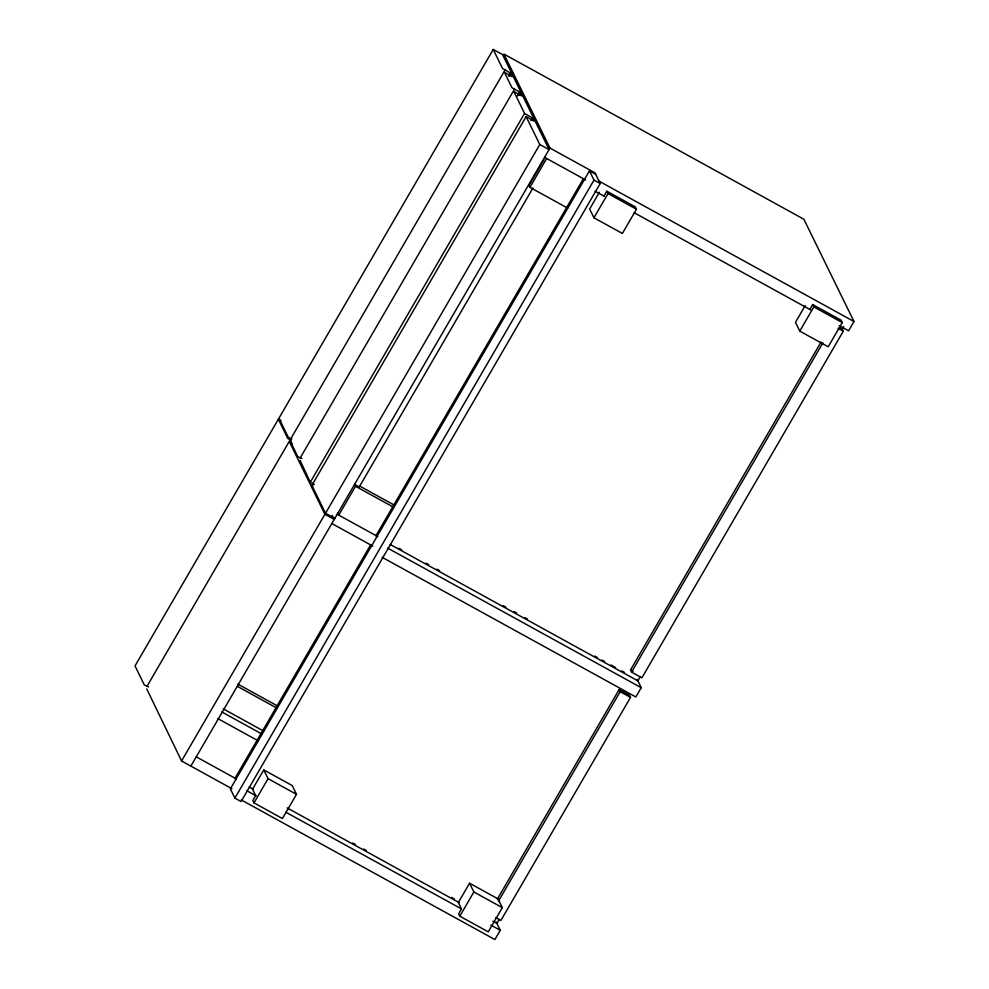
<?xml version="1.0" encoding="UTF-8"?>
<svg xmlns="http://www.w3.org/2000/svg" width="989" height="989" viewBox="0 0 989 989"><rect width="100%" height="100%" fill="white"/><g stroke="black" fill="none" stroke-linecap="round" stroke-linejoin="round"><path stroke-width="1.48" d="M281.012 420.708L278.354 419.237L135.011 665.943L144.357 685.018L148.573 686.922M146.941 686.44L290.296 439.635L291.322 439.944M290.778 438.77L288.293 437.286L278.947 418.211L493.214 49.45L502.523 54.58L512.166 74.249L505.156 69.848L290.778 438.77L291.916 438.918M291.298 441.502L290.16 441.032L297.701 456.485L300.186 457.969L514.564 89.047M334.826 518.384L325.517 513.266L311.869 485.352L526.136 116.591L533.875 121.029L532.441 117.963L530.883 120.633M526.136 116.653L539.784 144.505L549.093 149.623L533.986 118.816L524.566 113.451L513.835 91.47L521.574 95.896L520.127 92.83L518.582 95.5M508.766 75.473L510.324 72.803M509.051 76.066L510.608 73.396M509.174 76.301L510.72 73.631L512.277 74.484L521.562 93.448M517.395 96.007L519.72 92.002L511.968 87.737L504.427 72.271L512.166 76.697L510.72 73.631M518.459 95.265L519.72 92.002M314.292 484.412L310.299 482.212L524.566 113.451M231.896 788.703L181.568 760.986L324.911 514.292L289.554 442.058L292.299 443.74M325.517 513.266L539.784 144.505M190.877 766.116L549.983 148.078L503.945 54.098L803.884 219.237L853.989 321.512L848.611 330.783L839.167 325.591M543.938 159.686L528.979 185.438L529.906 187.329L567.637 208.11M359.254 486.947L354.594 484.387L355.521 486.279L338.77 515.121L337.546 512.636M529.906 187.329L546.67 158.487M359.378 486.724L532.984 187.935M595.675 174.274L589.469 170.862L230.363 788.888L234.888 798.135L241.093 801.547L600.199 183.521L594.982 172.852L549.983 148.078M234.888 798.135L593.993 180.097L589.469 170.862M263.754 769.887L252.529 789.21L255.669 795.601L252.825 800.497L253.988 802.87L282.421 818.533L296.49 794.328L292.2 785.55L263.754 769.887L268.044 778.664L296.49 794.328M599.371 192.286L589.642 209.025L593.932 217.803L622.378 233.453L636.446 209.248L635.284 206.874L606.838 191.223L603.995 196.119M253.988 802.87L268.044 778.664M593.932 217.803L608 193.584L606.838 191.223M469.577 883.214L458.352 902.524L461.492 908.928L458.649 913.824L459.811 916.185L488.245 931.848L502.313 907.642L498.023 898.877L469.577 883.214L473.867 891.979L502.313 907.642M805.194 305.613L795.465 322.34L799.767 331.117L828.201 346.78L842.269 322.575L841.107 320.201L812.661 304.538L809.818 309.433M459.811 916.185L473.867 891.979M799.767 331.117L813.823 306.911L812.661 304.538M497.319 899.211L619.139 689.556L629.474 695.242L630.525 697.381L500.941 920.388L495.773 917.545M839.661 327.643L842.245 329.065L843.296 331.191L641.898 677.811L631.551 672.112L630.512 669.986L821.055 342.033M498.357 901.338L620.177 691.682L619.139 689.556M631.551 672.112L822.885 342.837M499.235 919.411L496.911 923.405L492.843 921.167M640.18 676.835L637.856 680.828L390.235 544.494M842.146 329.238L843.691 326.58M496.206 921.983L500.273 930.278L494.883 939.55L241.279 799.928M637.163 679.406L641.231 687.701L635.84 696.973L382.236 557.351M505.144 70.009L502.56 68.525L493.214 49.45M290.185 439.796L287.7 438.325L278.354 419.237M300.186 457.969L301.917 458.402M311.869 485.352L313.019 485.822M300.075 460.38L310.299 482.212M146.731 688.913L181.568 760.986M520.016 92.595L521.685 93.683L533.875 118.569M599.037 181.148L853.989 321.512M593.993 180.097L600.199 183.521M544.593 157.35L585.624 179.936M608 193.584L636.446 209.248M813.823 306.911L842.269 322.575M595.007 191.161L604.452 196.366M634.122 212.697L810.832 309.99M838.128 328.348L843.296 331.191M359.848 486.143L393.622 504.749M355.521 486.279L393.251 507.048M630.512 669.986L633.096 671.407M337.212 514.268L377.847 536.631M399 548.289L401.707 549.773M426.061 563.186L428.769 564.67M436.891 569.145L439.598 570.641M503.203 605.651L505.898 607.135M514.02 611.61L516.728 613.106M524.85 617.569L527.557 619.065M594.785 656.078L597.48 657.561M601.98 660.034L604.687 661.53M610.955 664.979L615.504 667.488M621.735 670.913L624.43 672.396M387.614 548.079L641.231 687.701M324.911 514.292L334.22 519.41L332.217 515.318M331.822 523.54L372.853 546.126M620.177 691.682L630.525 697.381M237.879 684.128L277.056 705.701M237.459 686.403L276.537 707.926M223.18 708.816L263.581 731.056M221.759 711.932L262.159 734.172M217.864 718.62L258.265 740.872M196.267 756.845L235.963 778.702M352.776 843.011L355.484 844.507M363.606 848.97L366.313 850.466M451.553 897.394L454.26 898.89M249.277 787.071L253.345 789.309M287.169 807.926L459.02 902.549M246.669 790.656L256.114 795.848M285.796 812.192L461.158 908.743M490.828 925.086L500.273 930.278M584.079 180.122L583.386 178.7L376.005 535.618L376.698 537.039M371.308 546.311L370.615 544.89L235.048 778.195L235.753 779.616"/></g></svg>
